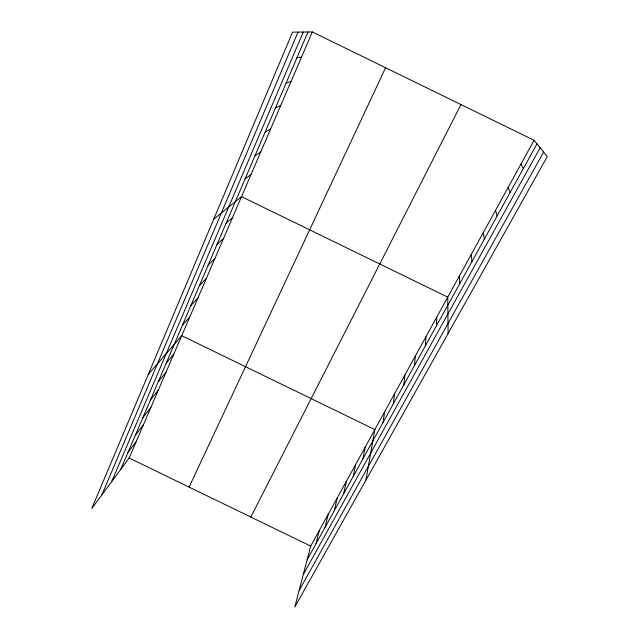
<?xml version="1.0" encoding="UTF-8"?>
<svg xmlns="http://www.w3.org/2000/svg" width="639" height="639" viewBox="0 0 639 639"><rect width="100%" height="100%" fill="white"/><g stroke="black" fill="none" stroke-linecap="round" stroke-linejoin="round"><path stroke-width="0.96" d="M436.477 325.762L436.733 317.152M425.35 345.899L425.925 336.785M414.439 365.636L415.318 356.051M403.736 384.998L404.918 374.949M393.241 403.992L394.702 393.504M382.945 422.619L384.686 411.708M365.923 480.153L374.845 429.584L181.732 335.699L148.288 374.414M362.936 458.842L365.181 447.14M353.199 476.446L355.691 464.369M343.646 493.731L346.378 481.303M334.269 510.705L337.224 497.933M325.059 527.375L328.23 514.275M316.009 543.741L319.388 530.33M534.084 140.284L310.706 546.113L294.795 607.05L547.272 156.571L534.084 140.284L312.327 31.95L292.566 32.15L91.728 508.604L129.142 458.011L312.327 31.95M101.857 494.913L298.014 32.094M111.697 481.606L303.245 32.046M120.723 469.393L307.974 31.998M189.104 487.11L385.581 67.734M250.831 517.063L460.975 104.572M307.119 559.828L536.992 143.879M303.285 574.533L540.147 147.769M299.1 590.564L543.637 152.074M127.96 452.492L136.267 441.445M135.332 435.279L143.511 424.592M142.832 417.754L150.884 407.442M150.469 399.91L158.392 389.99M158.248 381.739L166.036 372.217M166.18 363.224L173.808 354.126M182.482 325.139L189.799 316.936M190.861 305.554L198.018 297.822M199.416 285.585L206.389 278.348M208.13 265.225L214.928 258.499M217.012 244.465L223.618 238.275M226.078 223.291L232.484 217.659M213.65 219.353L241.518 196.644L447.755 297.127L448.091 333.534M245.056 178.968L251.015 174.551M254.985 155.772L260.712 152.002M265.129 132.081L270.609 128.99M275.489 107.871L280.705 105.499M286.08 83.134L291.025 81.496M296.903 57.845L301.56 56.991M129.142 458.011L310.706 546.113M520.961 164.135L523.405 168.456M508.109 187.475L510.122 192.491M495.537 210.327L497.126 216.014M483.22 232.7L484.402 239.034M471.151 254.618L471.957 261.559M459.329 276.088L459.768 283.62"/></g></svg>
